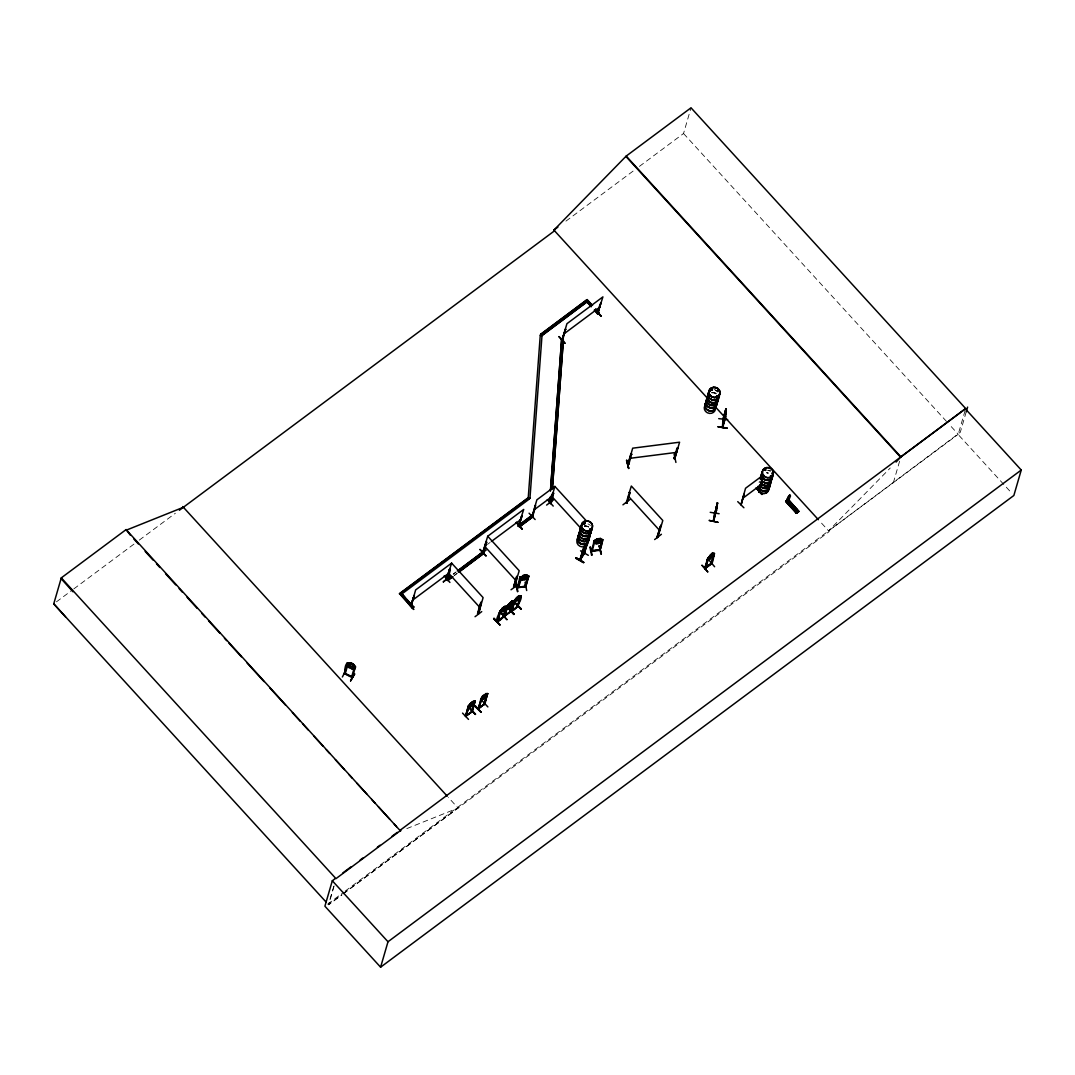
<?xml version="1.0" encoding="UTF-8"?>
<svg xmlns="http://www.w3.org/2000/svg" width="1075" height="1075" viewBox="0 0 1075 1075"><rect width="100%" height="100%" fill="white"/><g stroke="black" fill="none" stroke-linecap="round" stroke-linejoin="round"><path stroke-width="0.75" stroke-dasharray="5 3.75" d="M333.761 886.27L328.426 904.613L341.796 894.655M334.15 885.934L328.654 904.854L341.998 894.87M639.437 166.37L683.539 133.515L691.01 107.809M893.338 482.782L900.272 458.917M965.095 410.623L958.161 434.502L1011.629 493.035M966.237 411.833L960.271 432.338L828.583 530.848L890.261 468.001M343.328 893.876L458.071 808.037L448.369 797.408M565.934 221.127L634.089 170.347M56.424 601.852L72.455 589.906M73.799 588.912L133.945 544.111M139.28 540.12L175.373 513.245M487.418 544.434L490.093 542.445M453.287 573.983L455.961 571.994M453.193 574.292L455.867 572.317M454.443 575.232L457.103 573.244M454.349 575.555L457.009 573.566M327.606 904.209L343.772 892.169M345.115 891.162L958.228 434.287L948.97 424.141M343.127 893.661L829.228 531.561L819.526 520.932M406.793 828.597L458.071 808.037M716.904 390.722L718.019 391.676L716.904 390.722A5.63 5.066 16.2 0 1 718.006 391.555M683.539 133.515L947.841 422.905M584.437 525.957A5.63 5.052 16.2 0 1 588.616 526.938M587.998 523.942A5.63 5.052 16.2 0 1 590.39 525.541M584.37 526.038A5.711 5.133 16.2 0 1 588.63 527.046M584.289 526.414A5.63 5.066 16.2 0 1 587.178 526.75M584.33 526.186A5.711 5.133 16.2 0 1 587.259 526.522M711.825 392.536A5.711 5.133 16.2 0 1 716.084 393.544M711.757 392.912A5.63 5.066 16.2 0 1 715.95 393.907M715.533 390.212A5.711 5.133 16.2 0 1 717.966 391.824M711.892 392.442A5.63 5.066 16.2 0 1 716.084 393.437M715.466 390.44A5.63 5.066 16.2 0 1 717.872 392.026M714.163 389.634A5.63 5.066 16.2 0 1 715.601 389.97M768.974 470.245A5.711 5.133 16.2 0 1 770.305 470.917M767.429 470.286A5.63 5.066 16.2 0 1 770.17 471.28M769.001 470.151A5.63 5.066 16.2 0 1 770.305 470.81M766.663 472.866A5.711 5.133 16.2 0 1 768.114 473.202M759.125 482.554A5.711 5.133 16.2 0 1 759.407 481.237M768.155 473.054A5.711 5.133 16.2 0 0 766.703 472.718A5.63 5.066 16.2 0 1 768.182 472.96"/><path stroke-width="1.5" d="M718.718 418.645L727.668 419.613M580.487 559.605L583.161 549.231L579.747 560.102L580.607 559.309M725.343 417.194L726.082 412.867L724.577 417.705L725.477 410.704M725.437 416.186C718.785 440.307 724.993 418.188 725.45 417.127M726.082 412.867L725.84 409.105M741.36 504.672L741.145 504.014L741.307 504.672M758.869 490.832L758.708 491.665L761.758 481.036L758.708 491.718L761.96 481.264M718.221 426.708L727.09 428.28L718.221 426.735M723.381 420.029L723.018 419.25M723.072 419.048L722.4 427.205M722.884 419.976L725.853 408.997L725.759 410.435M725.974 409.158L725.921 409.898M789.856 494.863L790.501 495.951L788.607 500.56L787.102 501.676L787.397 498.276M789.87 495.857L789.695 494.957M405.127 597.713L401.996 593.87L413.714 607.12L412.397 608.101L399.537 593.588L528.322 497.658L529.37 499.23L528.228 497.98L540.268 335.145L542.015 335.346L587.004 301.833L541.921 335.669L540.268 335.145M399.443 593.911L528.228 497.98L529.962 498.182L542.015 335.346L540.859 334.097L587.165 299.603L592.54 305.475M551.757 497.456L551.3 502.751L549.567 502.562L549.93 497.577M550.413 490.953L561.607 339.727L563.354 339.928L552.375 489.165M549.567 502.562L550.024 497.268M550.508 490.63L561.607 339.727M551.3 502.751L551.663 497.779M552.402 487.835L563.354 339.928M718.167 427.003L727.117 427.931M719.135 513.716L710.212 512.318M725.41 411.644L725.074 416.979L725.974 412.854M713.303 521.039L716.38 509.899L713.37 521.093L714.62 512.681M716.367 509.993L713.679 521.147L714.996 512.909M715.681 511.364L715.856 512.533L716.998 504.444L716.058 508.717M715.789 511.377L716.823 505.438M716.77 506.271L716.407 508.905L717.361 505.062M716.743 510.155L716.232 510.827M716.219 510.907L717.374 502.804L716.998 504.511M717.898 522.329L709.07 520.407L717.912 522.262M725.464 412.491L725.303 415.165M447.24 580.312L449.592 569.481L447.039 580.231M447.469 580.03L446.73 579.21M482.998 552.295L483.495 553.182L486.733 542.19M477.582 613.677C485.094 584.881 478.214 619.791 477.851 613.314M411.013 606.313L415.635 589.933L451.621 563.125L483.105 597.606L478.415 614.027L477.609 613.167L478.442 613.503M478.415 613.919L477.717 613.288M513.81 586.399L514.508 587.152M553.625 493.183L550.373 503.584L553.625 493.183C552.066 491.167 548.196 504.35 550.749 503.382M550.346 503.033L550.239 502.401M657.645 535.847L657.873 537.11L662.805 520.502L631.321 486.021L626.335 502.562L626.873 503.221L630.058 492.793L629.292 492.39L630.058 492.793M626.806 503.194L626.322 502.683M626.927 502.778L626.658 502.428M657.268 536.506C667.105 505.962 654.258 547.054 657.752 535.928M725.517 414.453L726.068 412.168M787.478 498.545L787.021 501.582L788.526 500.466M722.884 427.339L722.964 426.143M583.335 523.176L583.617 522.437M583.712 522.598L584.007 523.525L584.827 523.001M585.002 523.108L584.357 523.847M590.497 529.491L589.638 529.72M588.146 537.607L587.447 537.728M589.57 529.343L590.336 529.787L589.799 529.021M710.777 389.459L712.134 388.922L712.026 390.292M711.287 389.002L711.354 389.956M711.287 389.741L712.255 389.647L711.852 388.975M717.065 395.667L717.939 396.111L717.119 395.654M717.818 395.64L717.925 395.842M765.413 470.38L764.392 469.264M765.145 470.232L765.911 469.842L765.427 470.474M771.151 475.768L770.385 476.064L771.178 476.4M770.977 476.319L771.312 475.943A5.711 5.133 16.2 0 1 762.014 481.183M792.692 507.01L793.269 507.843M65.602 616.996L53.75 603.841L61.302 577.866L126.111 529.585L400.585 831.096L399.94 830.384L965.699 408.567L691.01 107.809L626.188 156.09L553.907 230.09L554.539 230.802L179.377 510.262M130.424 535.283L126.111 529.585M342.374 676.995L346.15 669.617M344.645 673.004C345.787 677.048 343.342 665.949 347.319 663.047L350.517 662.711L353.272 664.014L355.529 666.903L354.508 666.849L355.368 666.943L352.493 677.169M355.489 666.984L353.218 664.028L350.477 662.791L347.279 663.127L344.215 673.635M345.115 674.012L348.26 663.342L347.319 663.047M344.296 673.622C349.187 675.799 351.458 677.922 352.452 676.672M350.665 680.717L354.723 673.837L350.625 680.69M351.606 677.102L354.656 666.366M349.066 667.629L346.862 664.659L349.12 667.615L351.874 668.852L355.019 668.596L355.435 666.876M400.679 594.851L529.464 498.921M407.788 602.82L413.727 609.256M414.238 595.442L410.596 606.125L414.238 595.442L411.241 605.615M334.957 878.786L332.309 880.761L324.905 906.212L380.604 967.191L1013.859 495.481L1021.25 470.03L965.552 409.051M412.397 608.101L413.808 606.797M450.116 576.764L443.357 581.803M446.394 579.962L446.179 579.237M447.052 579.062L446.058 579.68L449.619 569.092L450.371 569.898L447.496 580.097M449.834 569.307L446.246 580.016L451.621 563.125M446.609 579.21L447.684 580.513L451.769 577.221M542.015 335.346L540.859 334.097M480.014 549.553L486.007 555.788M479.437 554.928L486.142 550.091M458.528 570.328L482.621 552.133L483.763 553.383L459.67 571.577M485.913 542.432L483.28 553.437L486.518 541.975L482.648 552.765L487.714 536.25L523.713 509.429L518.271 526.307L519.131 525.366M483.374 552.993L483.952 551.945L483.401 552.469M477.918 613.422L480.78 603.209M564.966 343.207L559.094 336.569M481.721 611.608L475.042 616.714M597.539 313.766L602.914 296.875L566.928 323.696L562.104 340.103L565.531 329.192L561.903 339.888L562.642 339.324M562.951 339.176L562.279 340.036M562.776 339.713L565.531 329.192M380.604 967.191L387.994 941.754L1021.25 470.03M462.546 713.115L468.525 719.39M518.553 526.481L521.913 515.624L518.271 526.307L519.346 525.648M522.114 515.839L518.688 526.495M519.763 526.575L533.254 516.524L532.112 515.261L518.607 525.326L519.763 526.575L533.254 516.524M528.228 497.98L529.962 498.182M467.974 707.619L471.025 702.714L475.096 700.94L472.301 711.623L471.428 711.784L474.384 701.478M472.301 711.623L465.421 716.178L468.377 705.966L465.623 716.474L469.076 705.334L468.458 706.02M493.627 618.716L499.915 624.911L493.667 618.676M466.308 716.004L469.493 705.133L471.052 702.728L475.163 701.007M540.779 334.406L587.165 299.603M469.318 708.103L475.607 714.284L469.426 707.874M516.255 522.544L522.208 528.846M506.768 619.643L501.098 612.79L499.27 612.925L499.808 611.272M503.812 616.526C490.375 631.159 498.894 609.579 504.807 606.394L506.594 606.327L503.436 616.607L497.685 620.732M500.493 610.882L497.214 621.431M472.274 710.857L471.629 711.999L475.056 701.102L474.653 701.773M475.096 700.94L472.1 711.274M500.802 613.368L499.27 612.925M474.76 706.047L481.062 712.214L474.747 706.073M532.112 515.261L519.749 524.721M532.568 515.557L532.098 516.215L536.882 499.821L554.875 486.411L586.372 520.891M506.083 607.093L506.486 606.407L503.369 616.902M511.028 589.772L517.841 584.76M532.501 515.57C532.179 520.515 539.731 489.542 532.3 516.43L532.434 516.443M497.134 621.74L503.799 616.875L506.93 605.964L511.861 601.006L513.648 600.952L510.235 612.024L510.638 610.896M511.928 601.086L508.045 605.131L504.86 616.096L507.628 605.332L507.01 606.018L503.987 616.257L504.726 615.693M507.561 605.386L504.242 616.499L510.867 611.5L514.737 600.267M478.724 708.008L477.985 708.895L485.013 703.749M516.632 576.496L513.662 586.802C516.107 589.275 516.833 573.701 517.169 577.073M480.552 700.242C485.376 700.752 484.449 689.142 480.471 700.322L484.502 698.508L485.846 693.59L482.057 697.742L478.859 708.721L481.479 698.172L478.187 709.11L484.691 703.829M516.86 576.321L513.595 586.654L514.226 587.34L519.198 570.718L487.714 536.25M509.98 605.332L510.88 605.615L509.537 605.843L507.938 608.02L511.646 604.661L511.095 601.906M510.356 602.443L508.932 605.023L511.351 602.672L513.245 602.632M595.16 309.855L601.1 316.292L595.227 309.775M481.922 700.497L487.875 706.92M516.121 583.497L517.895 591.465M535.135 519.534L529.075 513.205M518.056 587.259L517.008 587.461L518.123 587.353M520.018 577.181L517.169 587.797L517.223 587.044M595.752 308.995L598.977 312.529L597.566 313.819L598.023 312.637M484.355 704.568L484.597 703.493M486.975 693.98L483.952 704.394M599.904 304.695L597.283 313.524M518.163 605.776C504.43 620.786 513.353 598.668 519.05 595.778C525.554 594.314 515.503 611.326 511.216 610.573M520.058 577.262C523.565 574.897 517.209 591.25 517.895 586.896M594.354 310.299L597.566 313.819L600.912 302.841L600.522 303.526M484.153 704.609L487.526 693.577L484.906 704.125M514.334 600.938L511.31 611.178L517.989 606.233M514.723 600.065L512.076 610.667L511.109 610.869M600.912 302.841L597.861 313.04M478.805 708.062L484.529 703.897L487.607 693.509L485.792 693.657L486.075 695.619L481.694 698.965M511.996 610.707L515.167 599.823L518.997 595.698L520.757 595.778L517.975 606.313M598.977 312.529L595.657 309.318M515.006 602.806L521.281 608.987L515.113 602.578M507.669 607.953L513.89 614.349M547.296 499.633L553.222 506.083M513.823 614.524L508.22 607.482L506.392 607.617L511.337 602.551L507.575 606.743M517.962 605.548L517.357 606.73L520.139 596.034M546.611 505.089L553.316 500.023M520.945 596.02L517.478 606.636M525.043 582.354L526.696 590.524M528.027 576.025L524.882 586.735C524.694 585.875 529.491 574.292 527.933 576.549M528.672 576.079L525.715 586.345L517.048 587.393M525.863 586.614L528.779 576.052L526.307 574.816L519.951 577.262M553.289 492.82L549.997 503.261L554.875 486.411M520.905 609.27L515.1 602.699M576.052 557.737L583.779 562.413L576.052 557.723M580.54 550.843L588.321 555.318M584.115 554.042L587.393 543.292L584.034 554.163L586.668 543.56M590.403 546.933L592.123 555.049M600.078 549.58L591.237 551.354L599.931 550.266L602.941 539.758L600.401 538.468L601.032 541.088L596.894 542.539L595.268 541.813L597.498 538.857L599.071 543.359L596.087 543.735L593.628 542.499L594.166 540.792L597.472 538.803L600.455 538.427M591.962 550.884L591.29 550.696L599.286 549.634M592.231 550.87L594.986 540.564M599.259 545.831L601.368 554.082L599.272 545.992M599.259 550.413L602.081 539.663M599.863 550.293C602.148 547.188 601.61 539.112 602.847 539.784M626.47 460.396L628.7 468.472L626.859 460.315M630.823 454.08L631.67 454.255L630.823 454.08L627.934 464.172M627.894 463.863C630.031 464.051 626.591 465.005 628.848 463.768M631.616 453.972L628.768 464.494M622.949 504.833L629.802 499.66M674.119 454.161L675.92 462.425M676.995 448.49L677.734 448.1L676.941 448.208L674.065 458.743L674.979 457.896L674.173 457.963M677.734 448.1L674.764 458.662L679.588 442.201L632.678 448.181L628.028 464.575M654.635 539.556L661.407 534.275M657.268 536.586L660.467 526.105M725.947 409.011L722.924 419.411L722.803 427.339L725.8 416.428M723.327 420.029L726.283 409.199M723.273 420.191L723.502 418.968M714.888 513.286L717.764 503.006M707.726 571.833L701.921 565.181L707.767 571.86M707.256 559.873C718.53 540.483 711.892 567.492 711.489 563.166M707.659 558.221L704.703 568.514L711.462 563.488M708.223 557.791L704.918 568.729L710.884 563.582M710.4 555.049L708.774 557.388L705.59 568.352L708.358 557.589L707.941 558.503M708.962 560.075L714.606 566.727M714.553 553.585L711.072 563.918M741.078 504.847L744.061 494.204L741.118 504.524M737.746 501.635L743.9 507.763M758.775 491.678L763.559 474.854L745.553 488.252L741.078 504.377M761.906 494.527L756.061 487.862L761.973 494.312M786 500.937L797.126 512.694L785.986 501.38L796.548 513.084L786 500.937L797.113 512.708L796.36 513.272L785.664 501.608L788.257 499.66L787.868 500.359M786.779 500.816L787.585 499.458L786.685 500.708M798.765 511.418L798.161 511.915L787.585 499.458M789.117 495.414L788.096 497.443M787.155 502.347L789.211 500.883L788.257 499.257L798.631 511.566M791.603 507.642L793.874 505.882M792.678 508.824L794.962 507.064M793.673 509.792L795.89 508.206M795.446 511.861L797.731 510.101M796.333 513.286L798.927 511.337L788.082 499.391M798.429 511.713L788.123 499.687M896.08 462.075L900.877 456.862L965.699 408.567M966.237 411.833L967.608 407.102M714.808 513.837L717.455 502.952L714.754 513.837M583.792 553.732L579.868 559.538M584.558 553.128L583.819 553.625L584.316 552.872M585.109 545.468L583.913 548.277L585.593 544.729M584.813 546.49L584.787 546.53A5.63 5.066 16.2 0 1 577.718 538.75M575.972 557.965L583.725 562.48M787.155 500.144L787.021 499.942M410.704 605.763L411.456 605.198M511.028 611.191L504.054 616.203M472.463 711.193L465.703 716.42L466.107 715.748M582.704 549.916L587.192 543.023M583.255 550.857L586.628 544.595L582.233 551.542L586.05 543.722M350.517 662.711L348.407 664.955L349.886 666.742L353.742 667.468L353.218 664.028M352.237 663.907L350.074 664.363L350.598 666.124L352.546 666.325L352.278 663.826M351.874 668.852L355.019 668.596M350.558 680.905L354.374 673.474M758.762 491.194L759.152 491.033M584.907 523.538L584.021 522.275M711.422 388.922L711.126 389.634M712.429 389.795L710.938 389.808M793.417 507.911L793.968 507.158M793.847 507.682L793.363 506.634L792.705 507.548M787.478 500.332L787.303 499.673L787.827 500.278M575.757 558.288L583.55 562.736M483.132 696.923L484.341 695.041M503.234 607.751L501.81 610.331L504.014 608.692L503.973 607.2M711.086 554.7L709.661 557.28L711.865 555.641L711.825 554.163M627.975 463.889L628.647 463.715M674.253 458.326L675.033 458.178M517.948 587.622L520.757 576.952M525.03 586.413L525.903 585.969M525.756 586.654L517.263 587.756M592.11 551.273L592.137 550.561M500.574 611.648L503.221 610.425L505.344 607.147C500.251 605.736 499.351 617.923 497.738 621.404L496.852 621.484M587.125 543.13L586.722 543.748L587.393 543.292M579.801 560.021L584.276 552.94M584.572 553.208L580.07 560.25L584.666 546.019M558.973 336.784L564.939 343.194M413.633 609.471L407.748 602.873M481.009 712.228L475.163 705.59M493.963 618.447L499.956 624.709M501.084 613.14L507.037 619.603M499.862 624.911L494.057 618.246M507.951 607.886L514.199 614.094M485.121 695.968L482.93 697.635M483.602 695.337L481.21 698.884M487.136 695.122L484.408 698.414L487.069 695.162M787.8 497.792L788.714 496.153M502.482 608.033L500.09 611.554M509.066 604.271L506.459 607.684M514.052 600.764L516.793 597.498M514.159 614.295L508.179 607.55L513.044 602.564M510.518 605.924L513.178 602.564L511.337 602.551M512.708 604.177L509.967 607.456L511.808 605.279M515.368 602.322L513.514 602.309L517.653 600.616L520.233 597.297M471.052 702.728L468.297 706.006M474.626 702.553L471.965 705.912L474.559 702.593M561.97 339.834L562.883 339.27M597.391 313.389L598.345 312.812M410.784 605.709L411.658 605.413M497.282 621.377L497.913 620.853M502.966 616.647L503.718 616.163M465.851 716.058L471.697 711.959M704.81 568.138L710.79 563.784M711.556 563.851L705.079 568.662M598.426 538.924L597.042 540.429L597.646 541.639L599.716 540.765L599.393 538.803L598.452 539.018M787.384 500.238L798.47 511.673M505.801 606.797L503.234 617.252M513.017 601.328L510.182 612.011M583.873 522.558L584.182 523.418M717.173 504.229L717.374 502.804M480.041 549.379L485.967 555.99M798.886 511.377L796.535 513.044M628.633 468.445L626.792 460.355M565.732 329.42L564.926 329.649M597.566 313.698L598.264 312.986M414.439 595.671L413.633 595.899M486.451 543.009L485.685 542.606M446.77 578.901L443.29 581.951M411.483 605.883L410.986 606.287M522.101 529.075L516.497 522.356M481.613 698.199L477.999 708.788L478.617 708.371M487.58 693.697L486.975 694.154L487.795 693.926M557.912 227.094L553.813 230.157L554.458 230.856M563.972 333.868L599.957 307.06M412.679 600.119L448.665 573.311L480.149 607.778M491.423 541.464L520.743 519.615M533.926 509.993L551.918 496.596L581.158 528.604M447.953 577.947L450.627 575.958M457.292 571L482.621 552.133M447.858 578.269L450.532 576.281M458.434 572.263L483.763 553.383M447.684 580.513L453.005 576.549M499.888 611.326L500.493 610.64L497.429 621.068M513.622 601.1L513.218 601.785M520.743 595.792L520.34 596.477M501.044 612.857L506.123 607.939L503.315 611.151M507.642 609.095L509.993 607.469M510.732 611.232L504.498 616.069M742.597 498.437L760.603 485.027M468.66 706.248L469.063 705.563M471.965 705.912L469.681 707.619M711.26 563.515L714.378 553.208L711.086 564.2M786.994 500.063L787.679 499.553M708.895 559.806L713.975 554.888L708.707 560.263M342.912 872.86L350.867 866.934M360.152 860.013L362.799 858.038M377.392 847.181L380.039 845.205M391.985 836.31L397.28 832.359M400.8 830.343L335.978 878.638L61.302 577.866M583.282 550.79L582.287 551.448M352.425 677.075L344.376 673.313M524.923 579.734C533.388 574.305 524.761 581.064 521.926 580.03M599.03 543.318L602.457 541.276M601.207 316.198L596.504 310.648M522.168 528.994L516.215 522.423M449.914 582.448L444.217 575.824M583.832 522.678L584.585 522.773M475.298 714.485L469.385 707.887M125.896 530.324L183.395 507.279M345.33 673.487L351.659 676.659M674.751 458.622L673.971 458.138M591.613 555.305L589.906 547.188M517.438 591.693L515.731 583.577M764.661 469.009L765.534 469.117M597.646 313.403L594.448 309.976M629.722 458.353L676.632 452.373M593.628 542.499L596.155 543.681L599.044 543.265M526.333 574.897L523.323 575.192L521.12 578.202L524.667 578.673L526.884 577.463L526.253 574.856L528.779 576.052M520.905 577.45L519.924 577.181L519.48 578.874L521.939 580.124M518.056 587.071L525.608 586.318M708.425 558.597L712.846 555.305L712.604 553.41M514.817 601.032L519.238 597.74L519.01 595.846M507.696 606.34L512.117 603.048L511.861 601.006M507.225 607.953L508.408 607.832M469.143 706.342L473.564 703.05L473.309 701.007M707.122 559.873L708.949 559.739M707.189 559.941L708.962 559.887M511.821 601.073L513.716 601.019L510.934 611.447M506.513 606.394L504.699 606.381M506.002 609.162L507.709 609.176M467.84 707.619L469.735 707.552M764.943 469.264L765.494 470.044L764.473 469.547M584.357 523.753L583.537 523.552M478.187 613.771L477.609 613.65M600.965 554.095L599.218 545.818M591.371 551.367L594.233 540.873L595.08 541.061L594.072 540.792L597.472 538.803M724.577 417.705L724.98 418.713M561.513 340.049L563.26 340.238M549.648 502.24L551.394 502.442M717.173 506.621L716.071 510.706L716.044 509.926M347.386 663.194L348.112 663.409M485.08 694.49L485.322 695.256M626.188 156.09L900.877 456.862M626.053 156.574L900.729 457.332M553.907 230.09L707.417 398.18M715.345 406.861L818.397 519.695M787.639 500.09L798.308 511.767M587.071 299.912L591.371 304.615M591.223 306.456L585.862 300.57L591.129 306.765M628.364 496.207L659.848 530.687M484.758 546.423L516.242 580.903M482.527 552.456L483.669 553.706M518.217 596.598L518.271 598.076L516.054 599.716L517.478 597.149M510.491 603.371L510.679 604.997L508.462 606.636L509.765 603.922M446.622 578.941L447.764 580.204M407.264 600.065L413.714 607.12M399.537 593.588L412.491 607.778M472.543 701.894L472.583 703.373L470.38 705.025L471.804 702.445M182.75 506.567L447.24 796.172M133.824 539.005L138.352 543.963M145.152 551.408L153.08 560.088M156.48 563.797L159.866 567.519M165.537 573.727L175.722 584.881M179.122 588.603L182.522 592.325M187.05 597.283L197.236 608.437M201.764 613.395L205.164 617.117M208.563 620.839L219.891 633.242M224.42 638.201L226.677 640.673M228.948 643.159L241.405 656.798M247.062 662.993L264.047 681.59M269.717 687.798L285.56 705.146M292.36 712.591L300.288 721.271M302.545 723.757L308.216 729.952M313.873 736.147L322.93 746.063M326.33 749.786L329.729 753.508M335.387 759.716L344.443 769.633M348.985 774.591L352.372 778.313M356.9 783.272L367.099 794.425M371.627 799.383L375.027 803.106M378.427 806.828L389.741 819.231M394.27 824.189L396.541 826.662M332.309 880.761L387.994 941.754M53.75 603.841L326.168 902.14M61.087 578.605L72.939 591.761M525.258 575.273L525.567 577.154L523.485 578.028L522.893 576.818L524.304 575.394M591.814 527.503A5.63 5.066 16.2 0 1 585.23 533.146A5.63 5.066 16.2 0 1 581.683 525.111M582.65 524.17A5.63 5.066 16.2 0 1 585.243 523.135A5.711 5.133 16.2 0 0 580.715 529.075A5.711 5.133 16.2 0 0 587.38 533.496A5.711 5.133 16.2 0 0 591.841 527.65M591.667 527.973A5.63 5.052 16.2 0 1 584.397 533.388A5.63 5.052 16.2 0 1 582.516 524.64M583.725 523.968A5.63 5.052 16.2 0 1 585.109 523.619M580.755 528.04A5.711 5.133 16.2 0 0 585.082 536.304A5.711 5.133 16.2 0 0 590.551 529.155A5.63 5.052 16.2 0 1 585.136 536.062A5.63 5.052 16.2 0 1 580.876 527.933M590.86 530.781A5.63 5.066 16.2 0 1 584.276 536.425A5.63 5.066 16.2 0 1 580.728 528.389M590.175 533.16A5.63 5.066 16.2 0 1 582.878 538.588A5.63 5.066 16.2 0 1 580.997 529.827M590.511 529.303A5.711 5.133 16.2 0 1 585.042 536.452A5.711 5.133 16.2 0 1 580.715 528.188M589.49 535.511A5.63 5.066 16.2 0 1 582.193 540.94A5.63 5.066 16.2 0 1 580.325 532.165M588.67 538.32A5.63 5.052 16.2 0 1 582.099 543.95A5.63 5.052 16.2 0 1 578.552 535.941M589.342 535.982A5.63 5.052 16.2 0 1 582.072 541.397A5.63 5.052 16.2 0 1 580.191 532.649M588.536 538.79A5.63 5.066 16.2 0 1 581.253 544.219A5.63 5.066 16.2 0 1 579.371 535.457M587.393 539.852A5.63 5.066 16.2 0 1 586.05 545.872M588.657 538.615A5.711 5.133 16.2 0 1 581.266 544.111A5.711 5.133 16.2 0 1 579.371 535.229M589.517 535.659A5.711 5.133 16.2 0 1 582.126 541.168A5.711 5.133 16.2 0 1 580.218 532.273M589.624 532.112A5.63 5.052 16.2 0 1 587.514 538.588A5.63 5.052 16.2 0 1 580.11 536.855A5.63 5.052 16.2 0 1 580.943 530.069M710.011 390.776A5.711 5.133 16.2 0 0 711.919 399.658A5.711 5.133 16.2 0 0 719.309 394.149A5.711 5.133 16.2 0 1 711.878 399.806A5.711 5.133 16.2 0 1 709.97 390.91M718.449 397.105A5.711 5.133 16.2 0 1 711.059 402.614A5.711 5.133 16.2 0 1 709.151 393.719M719.148 394.471A5.63 5.066 16.2 0 1 711.852 399.9A5.63 5.066 16.2 0 1 709.97 391.139M718.463 396.809A5.63 5.066 16.2 0 1 711.166 402.238A5.63 5.066 16.2 0 1 709.298 393.477M718.328 397.28A5.63 5.066 16.2 0 1 711.032 402.708A5.63 5.066 16.2 0 1 709.151 393.947M717.683 399.47A5.63 5.052 16.2 0 1 711.113 405.1A5.63 5.052 16.2 0 1 707.565 397.092M717.643 399.618A5.63 5.066 16.2 0 1 711.059 405.262A5.63 5.066 16.2 0 1 707.511 397.239M716.165 404.966A5.711 5.133 16.2 0 1 708.774 410.475A5.711 5.133 16.2 0 1 706.866 401.58M716.461 401.002A5.711 5.133 16.2 0 1 711.005 408.151A5.711 5.133 16.2 0 1 706.665 399.887M716.004 405.275A5.63 5.066 16.2 0 1 708.707 410.717A5.63 5.066 16.2 0 1 706.826 401.942M715.413 408.957A5.63 5.066 16.2 0 1 707.35 412.76A5.63 5.066 16.2 0 1 706.154 404.294M716.125 405.114A5.711 5.133 16.2 0 1 708.734 410.61A5.711 5.133 16.2 0 1 706.826 401.727M716.985 402.157A5.711 5.133 16.2 0 1 710.306 407.882A5.711 5.133 16.2 0 1 706.705 399.739M716.958 401.996A5.63 5.066 16.2 0 1 710.373 407.64A5.63 5.066 16.2 0 1 706.826 399.618M717.562 399.887A5.63 5.052 16.2 0 1 710.992 405.517A5.63 5.052 16.2 0 1 707.444 397.508M771.89 477.139A5.711 5.133 16.2 0 1 761.248 479.867M760.67 477.206A5.711 5.133 16.2 0 1 761.624 474.733M772.549 474.653A5.63 5.066 16.2 0 1 765.964 480.297A5.63 5.066 16.2 0 1 762.417 472.274M771.863 476.991A5.63 5.066 16.2 0 1 761.355 479.678M760.885 478.388A5.63 5.066 16.2 0 1 761.732 474.613M760.63 477.354A5.711 5.133 16.2 0 1 761.584 474.868M771.084 479.652A5.63 5.052 16.2 0 1 760.589 482.339M760.966 477.273A5.63 5.052 16.2 0 1 761.933 476.333M760.912 477.448A5.63 5.066 16.2 0 1 761.866 476.494A5.644 5.066 16.2 0 0 760.227 478.697M772.199 473.175A5.711 5.133 16.2 0 1 766.73 480.323A5.711 5.133 16.2 0 1 762.39 472.059M772.213 472.893A5.63 5.066 16.2 0 1 766.824 479.947A5.63 5.066 16.2 0 1 762.551 471.804M769.068 483.71A5.63 5.066 16.2 0 1 765.843 490.617A5.63 5.066 16.2 0 1 758.56 486.397M770.224 482.662A5.63 5.066 16.2 0 1 759.716 485.349A5.711 5.133 16.2 0 0 770.345 482.487A5.711 5.133 16.2 0 1 759.729 485.067M768.759 487.66A5.63 5.052 16.2 0 1 762.901 493.412A5.63 5.052 16.2 0 1 757.996 486.438M770.963 480.068A5.63 5.052 16.2 0 1 760.468 482.756M760.2 478.845A5.63 5.052 16.2 0 1 761.812 476.749M768.719 487.822A5.63 5.066 16.2 0 1 762.86 493.586A5.63 5.066 16.2 0 1 757.942 486.599M768.934 484.18A5.63 5.066 16.2 0 1 765.709 491.087A5.63 5.066 16.2 0 1 758.426 486.868M769.055 483.992A5.711 5.133 16.2 0 1 765.776 490.993A5.711 5.133 16.2 0 1 758.399 486.706M794.748 510.974L797.005 509.308L794.748 510.974M582.798 528.994A5.63 5.066 16.2 0 0 592.312 527.785A5.63 5.066 16.2 0 0 585.929 520.797A5.63 5.066 16.2 0 0 582.798 528.994M582.744 529.209A5.63 5.052 16.2 0 0 592.231 528A5.63 5.052 16.2 0 0 585.862 521.039A5.63 5.052 16.2 0 0 582.744 529.209M710.266 395.493A5.63 5.066 16.2 0 0 719.766 394.283A5.63 5.066 16.2 0 0 713.383 387.296A5.63 5.066 16.2 0 0 710.266 395.493M710.212 395.708A5.63 5.052 16.2 0 0 719.686 394.498A5.63 5.052 16.2 0 0 713.33 387.537A5.63 5.052 16.2 0 0 710.212 395.708M710.226 395.587A5.644 5.066 16.2 0 0 719.753 394.364A5.644 5.066 16.2 0 0 713.357 387.376A5.644 5.066 16.2 0 0 710.226 395.587M763.667 475.674A5.63 5.066 16.2 0 0 773.167 474.465A5.63 5.066 16.2 0 0 766.784 467.477A5.63 5.066 16.2 0 0 763.667 475.674M763.613 475.903A5.63 5.052 16.2 0 0 773.086 474.693A5.63 5.052 16.2 0 0 766.73 467.719A5.63 5.052 16.2 0 0 763.613 475.903M760.536 482.514A5.63 5.066 16.2 0 0 771.044 479.826A5.644 5.066 16.2 0 1 760.495 482.608"/></g></svg>
